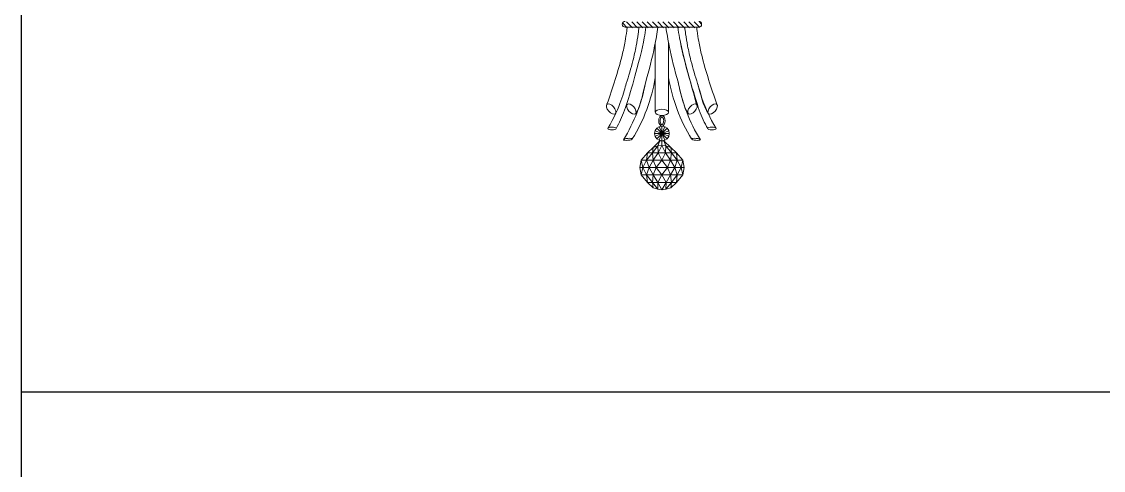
# Model space of a CAD drawing. Header units: inches. Extents: x 258415 to 640093, y 441672 to 945769.
# Drawn here: x 299165.7 to 299533.4, y 465017.9 to 465170.6 of the extents above; entities that cross this region are included whole.
import ezdxf

# ---------------------------------------------------------------- set-up
doc = ezdxf.new("R2010")
doc.units = ezdxf.units.IN
doc.header["$MEASUREMENT"] = 0
doc.linetypes.add('HIDDEN', pattern=[0.375, 0.25, -0.125])
for name, color, linetype in [('CQ SPOT DETAIL DIMENSION', 9, 'Continuous'), ('CQ-legend tex box', 3, 'Continuous'), ('E-LITE-FIXT-NORM-CEILING', 3, 'Continuous')]:
    doc.layers.add(name, color=color, linetype=linetype)
doc.layers.add('Glass', color=4, linetype='Continuous', lineweight=0)

# ---------------------------------------------------------------- blocks, each defined once
blk = doc.blocks.new('512')
at = {"layer": 'Glass', "lineweight": 0}
for p, q in [((34330.6, 424.3), (34333.4, 427.2)), ((34332.9, 419.6), (34340.6, 427.3)), ((34339.7, 419.3), (34347.7, 427.3)), ((34346.8, 419.3), (34354.8, 427.3)), ((34353.8, 419.3), (34361.8, 427.3)), ((34360.9, 419.3), (34368.9, 427.3)), ((34368, 419.3), (34376, 427.3)), ((34375, 419.3), (34383, 427.3)), ((34382.1, 419.3), (34390.1, 427.3)), ((34389.2, 419.3), (34397.2, 427.3)), ((34396.3, 419.3), (34404.3, 427.3)), ((34403.3, 419.3), (34411.3, 427.3)), ((34410.4, 419.3), (34418.4, 427.3)), ((34417.5, 419.3), (34425.5, 427.3)), ((34424.5, 419.3), (34432.5, 427.3)), ((34384.4, 420), (34334.4, 420)), ((34384.4, 420), (34434.4, 420)), ((34431.6, 419.3), (34437.8, 425.5)), ((34375.4, 398.7), (34375.4, 304.3)), ((34393.4, 398.7), (34393.4, 304.3))]:
    blk.add_line(p, q, dxfattribs=at)
at = {"layer": 'Glass', "color": 4, "lineweight": 0}
for p, q in [((34377.4, 268.3), (34391.5, 282.5)), ((34391.5, 268.3), (34377.4, 282.5)), ((34391.5, 282.5), (34377.4, 268.3)), ((34377.4, 282.5), (34391.5, 268.3)), ((34380.6, 266.2), (34388.3, 284.7)), ((34388.3, 266.2), (34380.6, 284.7)), ((34388.3, 284.7), (34380.6, 266.2)), ((34380.6, 284.7), (34388.3, 266.2)), ((34384.4, 265.4), (34384.4, 285.4)), ((34384.4, 285.4), (34384.4, 265.4)), ((34374.4, 275.4), (34394.4, 275.4)), ((34394.4, 275.4), (34374.4, 275.4)), ((34375.2, 271.6), (34393.7, 279.2)), ((34393.7, 271.6), (34375.2, 279.2)), ((34393.7, 279.2), (34375.2, 271.6)), ((34375.2, 279.2), (34393.7, 271.6))]:
    blk.add_line(p, q, dxfattribs=at)
at = {"layer": 'Glass', "lineweight": 0}
for points in [[(34372.5, 256.5), (34381.8, 265.4), (34379.1, 258.5), (34384.4, 258.9), (34384.4, 265.4), (34381.8, 265.4)], [(34396.4, 256.5), (34387.1, 265.4), (34389.8, 258.5), (34384.4, 258.9), (34384.4, 265.4), (34387.1, 265.4)], [(34384.4, 258.9), (34379.5, 248.9), (34379.1, 258.5), (34371.5, 248.9), (34372.5, 256.5), (34364.8, 248.9), (34372.5, 256.5), (34379.1, 258.5), (34384.4, 258.9)], [(34384.4, 258.9), (34389.4, 248.9), (34389.8, 258.5), (34397.3, 248.9), (34396.4, 256.5), (34404.1, 248.9), (34396.4, 256.5), (34389.8, 258.5), (34384.4, 258.9)], [(34356.2, 238.9), (34354.4, 228.9), (34356.2, 218.9)], [(34384.4, 238.9), (34379.5, 248.9), (34372.7, 238.9), (34371.5, 248.9), (34363.7, 238.9), (34364.8, 248.9), (34356.2, 238.9)], [(34356.2, 238.9), (34412.7, 238.9)], [(34356.2, 238.9), (34412.7, 238.9)], [(34356.2, 238.9), (34412.7, 238.9)], [(34384.4, 238.9), (34376.7, 228.9), (34372.7, 238.9), (34366.8, 228.9), (34363.7, 238.9), (34358.3, 228.9), (34356.2, 238.9)], [(34364.8, 248.9), (34404.1, 248.9)], [(34364.8, 248.9), (34404.1, 248.9)], [(34364.8, 248.9), (34404.1, 248.9)], [(34384.4, 238.9), (34389.4, 248.9), (34396.2, 238.9), (34397.3, 248.9), (34405.2, 238.9), (34404.1, 248.9), (34412.7, 238.9)], [(34384.4, 238.9), (34392.2, 228.9), (34396.2, 238.9), (34402, 228.9), (34405.2, 238.9), (34410.6, 228.9), (34412.7, 238.9)], [(34412.7, 238.9), (34414.4, 228.9), (34412.7, 218.9)], [(34354.4, 228.9), (34414.4, 228.9)], [(34384.4, 218.9), (34376.7, 228.9), (34372.7, 218.9), (34366.8, 228.9), (34363.7, 218.9), (34358.3, 228.9), (34356.2, 218.9)], [(34384.4, 218.9), (34392.2, 228.9), (34396.2, 218.9), (34402, 228.9), (34405.2, 218.9), (34410.6, 228.9), (34412.7, 218.9)], [(34356.2, 218.9), (34412.7, 218.9)], [(34384.4, 218.9), (34378.6, 208.9), (34372.7, 218.9), (34371.5, 208.9), (34363.7, 218.9), (34364.8, 208.9), (34356.2, 218.9)], [(34364.8, 208.9), (34404.1, 208.9)], [(34384.4, 198.9), (34378.6, 208.9), (34379.1, 199.4), (34371.5, 208.9), (34372.5, 201.4), (34364.8, 208.9), (34372.5, 201.4), (34379.1, 199.4), (34384.4, 198.9)], [(34384.4, 218.9), (34390.1, 208.9), (34396.2, 218.9), (34397.3, 208.9), (34405.2, 218.9), (34404.1, 208.9), (34412.7, 218.9)], [(34384.4, 198.9), (34390.1, 208.9), (34389.8, 199.4), (34397.3, 208.9), (34396.4, 201.4), (34404.1, 208.9), (34396.4, 201.4), (34389.8, 199.4), (34384.4, 198.9)]]:
    blk.add_lwpolyline(points, dxfattribs=at)
at = {"layer": 'Glass', "color": 4, "lineweight": 0}
blk.add_circle((34384.4, 275.4), 10, dxfattribs=at)
at = {"layer": 'Glass', "lineweight": 0}
for centre, radius, start, end in [((34334.4, 424), 4, 90, 270), ((34434.4, 424), 4, 270, 90), ((34138, 386.5), 228.1, 328.3478, 349.4273), ((34145.6, 389.8), 233, 328.4603, 350.5284), ((34623.3, 389.8), 233, 189.4716, 211.5397), ((34630.9, 386.5), 228.1, 190.5727, 211.6522)]:
    blk.add_arc(centre, radius, start, end, dxfattribs=at)
at = {"layer": 'Glass', "lineweight": 0, "extrusion": (0, 0, -1)}
for centre, major_axis, ratio in [((34315.4, 308.6), (5.65, -6.45), 0.503558), ((34342.9, 308.6), (5.65, -6.45), 0.503558), ((34452.4, 282.2), (-5.61, 0.04), 0.345201), ((34338.2, 267.4), (-6.02, -0.58), 0.211061)]:
    blk.add_ellipse(centre, major_axis=major_axis, ratio=ratio, dxfattribs=at)
at = {"layer": 'Glass', "lineweight": 0}
for centre, major_axis, ratio in [((34426, 308.6), (-5.65, -6.45), 0.503558), ((34453.5, 308.6), (-5.65, -6.45), 0.503558), ((34384.4, 304.3), (-9, 0), 0.470359), ((34384.4, 292.7), (0, -7.3), 0.598646), ((34316.5, 282.2), (5.61, 0.04), 0.345201), ((34430.7, 267.4), (6.02, -0.58), 0.211061)]:
    blk.add_ellipse(centre, major_axis=major_axis, ratio=ratio, dxfattribs=at)
for points, knots in [([(34309.7, 315.1), (34313.6, 326.3), (34317.4, 337.5), (34324.4, 359.8), (34327.6, 370.8), (34331.9, 388.2), (34333.2, 394.5), (34335.2, 405.6), (34336, 410.3), (34336.8, 416.7), (34337, 418.3), (34337.2, 420)], [0, 0, 0, 0, 35.62151, 35.62151, 70.637238, 70.637238, 90.4558, 90.4558, 105.097496, 105.097496, 110.221126, 110.221126, 110.221126, 110.221126]), ([(34310.9, 282.2), (34328.6, 312.6), (34332.4, 332.1), (34339.2, 353.6), (34342.3, 364), (34346.6, 381.1), (34348.2, 387.8), (34350.5, 400), (34351.4, 405.5), (34352.6, 414), (34353, 417), (34353.3, 420)], [0, 0, 0, 0, 34.972045, 34.972045, 66.924528, 66.924528, 87.067975, 87.067975, 103.225645, 103.225645, 111.921666, 111.921666, 111.921666, 111.921666]), ([(34321, 302.2), (34328.6, 312.6), (34332.4, 332.1), (34339.2, 353.6), (34342.3, 364), (34346.6, 381.1), (34348.2, 387.8), (34350.5, 400), (34351.4, 405.5), (34352.6, 414), (34353, 417), (34353.3, 420)], [0, 0, 0, 0, 34.972045, 34.972045, 66.924528, 66.924528, 87.067975, 87.067975, 103.225645, 103.225645, 111.921666, 111.921666, 111.921666, 111.921666]), ([(34362.8, 420), (34362.1, 415.2), (34361.3, 410.4), (34357.5, 389.6), (34353.5, 373.7), (34336.5, 313.9), (34331, 297.2), (34322.1, 282.1)], [543.036839, 543.036839, 543.036839, 543.036839, 557.384972, 557.384972, 606.085081, 606.085081, 650.681064, 650.681064, 650.681064, 650.681064]), ([(34362.8, 420), (34362.1, 415.2), (34361.3, 410.4), (34357.5, 389.6), (34353.5, 373.7), (34345.3, 343.5), (34341.1, 329.1), (34337.2, 314.6)], [543.036839, 543.036839, 543.036839, 543.036839, 557.384972, 557.384972, 606.085081, 606.085081, 650.681064, 650.681064, 650.681064, 650.681064]), ([(34378.9, 420), (34377.8, 411.4), (34376.3, 402.9), (34371.2, 377.8), (34366.9, 361.6), (34359.2, 333.8), (34355.8, 311.7), (34348.5, 302.2)], [540.920246, 540.920246, 540.920246, 540.920246, 565.475303, 565.475303, 614.256839, 614.256839, 650.681064, 650.681064, 650.681064, 650.681064]), ([(34389.9, 420), (34391.1, 411.4), (34392.6, 402.9), (34397.7, 377.8), (34402, 361.6), (34409.7, 333.8), (34413, 311.7), (34420.3, 302.2)], [540.920246, 540.920246, 540.920246, 540.920246, 565.475303, 565.475303, 614.256839, 614.256839, 650.681064, 650.681064, 650.681064, 650.681064]), ([(34406.1, 420), (34406.8, 415.2), (34407.5, 410.4), (34411.4, 389.6), (34415.3, 373.7), (34432.3, 313.9), (34437.9, 297.2), (34446.8, 282.1)], [543.036839, 543.036839, 543.036839, 543.036839, 557.384972, 557.384972, 606.085081, 606.085081, 650.681064, 650.681064, 650.681064, 650.681064]), ([(34458, 282.2), (34440.2, 312.6), (34436.4, 332.1), (34429.6, 353.6), (34426.6, 364), (34422.2, 381.1), (34420.7, 387.8), (34418.3, 400), (34417.4, 405.5), (34416.3, 414), (34415.9, 417), (34415.6, 420)], [0, 0, 0, 0, 34.972045, 34.972045, 66.924528, 66.924528, 87.067975, 87.067975, 103.225645, 103.225645, 111.921666, 111.921666, 111.921666, 111.921666]), ([(34459.2, 315.1), (34455.3, 326.3), (34451.5, 337.5), (34444.5, 359.8), (34441.2, 370.8), (34437, 388.2), (34435.7, 394.5), (34433.6, 405.6), (34432.9, 410.3), (34432.1, 416.7), (34431.9, 418.3), (34431.7, 420)], [0, 0, 0, 0, 35.62151, 35.62151, 70.637238, 70.637238, 90.4558, 90.4558, 105.097496, 105.097496, 110.221126, 110.221126, 110.221126, 110.221126]), ([(34384.4, 287.4), (34384.5, 287.4), (34384.6, 287.4), (34384.7, 287.5), (34384.8, 287.5), (34385.1, 287.7), (34385.2, 287.8), (34385.5, 288.1), (34385.7, 288.3), (34386.1, 289), (34386.3, 289.5), (34386.6, 290.7), (34386.7, 291.4), (34386.8, 292.8), (34386.8, 293.5), (34386.6, 294.8), (34386.4, 295.5), (34386, 296.5), (34385.8, 297), (34385.3, 297.5), (34385.1, 297.7), (34384.8, 297.9), (34384.7, 298), (34384.5, 298), (34384.4, 298), (34384.2, 298), (34384.1, 297.9), (34383.8, 297.7), (34383.6, 297.6), (34383.2, 297.1), (34383, 296.8), (34382.7, 296.1), (34382.5, 295.7), (34382.2, 294.6), (34382.1, 293.8), (34382, 292.2), (34382.1, 291.4), (34382.4, 289.9), (34382.7, 289.3), (34383.1, 288.4), (34383.4, 288.1), (34383.8, 287.7), (34384, 287.6), (34384.2, 287.4), (34384.3, 287.4), (34384.4, 287.4), (34384.4, 287.4), (34384.4, 287.4)], [0, 0, 0, 0, 0.195822, 0.195822, 0.391644, 0.391644, 0.587466, 0.587466, 0.783288, 0.783288, 1.125875, 1.125875, 1.468463, 1.468463, 1.811051, 1.811051, 2.153639, 2.153639, 2.496226, 2.496226, 2.750889, 2.750889, 3.005552, 3.005552, 3.260215, 3.260215, 3.514878, 3.514878, 3.769541, 3.769541, 4.024204, 4.024204, 4.278867, 4.278867, 4.667677, 4.667677, 5.056487, 5.056487, 5.445297, 5.445297, 5.729276, 5.729276, 6.013254, 6.013254, 6.233333, 6.233333, 6.283185, 6.283185, 6.283185, 6.283185])]:
    blk.add_open_spline(points, degree=3, knots=knots, dxfattribs=at)
blk = doc.blocks.new('SMDS')
at = {"layer": 'CQ-legend tex box'}
blk.add_line((384632.87, 478362.09), (386097.23, 478362.09), dxfattribs=at)
blk.add_lwpolyline([(384632.87, 472716.65), (384632.87, 480364.08), (386097.23, 480364.08), (386097.2, 472716.65)], dxfattribs=at)
at = {"layer": 'E-LITE-FIXT-NORM-CEILING', "linetype": 'HIDDEN', "xscale": -0.25, "yscale": 0.25, "zscale": 0.25, "rotation": 359.9999999999999}
blk.add_blockref('512', (393446.61, 478381.09), dxfattribs=at)

msp = doc.modelspace()

# ---------------------------------------------------------------- block references
at = {"layer": 'CQ SPOT DETAIL DIMENSION'}
msp.add_blockref('SMDS', (-85467.189, -13317.368), dxfattribs=at)

doc.saveas('drawing.dxf')
